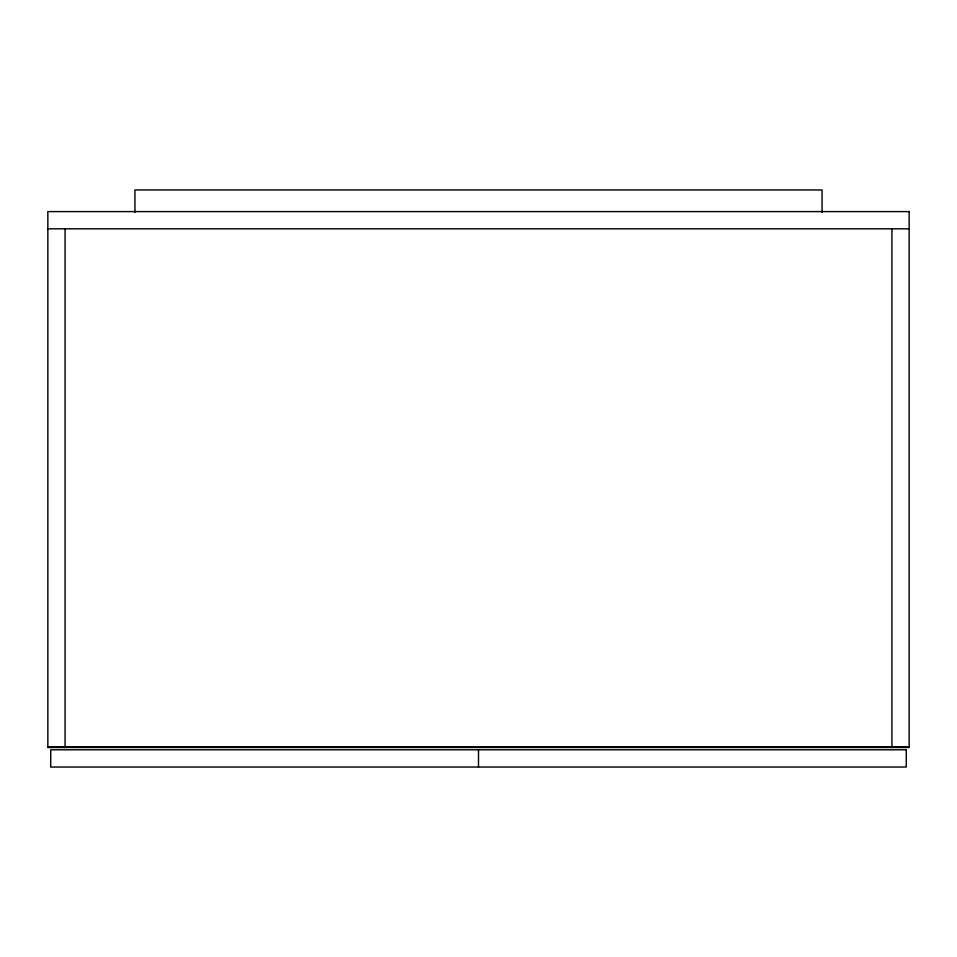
<?xml version="1.0" encoding="UTF-8"?>
<svg xmlns="http://www.w3.org/2000/svg" width="957" height="957" viewBox="0 0 957 957"><rect width="100%" height="100%" fill="white"/><g stroke="black" fill="none" stroke-linecap="round" stroke-linejoin="round"><path stroke-width="1.44" d="M47.85 228.819L909.15 228.819M47.85 746.938L909.15 746.938M891.924 228.819L891.924 747.513M822.063 212.358L822.063 189.965L134.937 189.965L134.937 212.358M478.5 749.809L478.5 767.036M65.076 228.819L65.076 747.513M909.15 211.593L47.85 211.593L47.85 747.513L909.15 747.513L909.15 211.593M906.279 749.809L50.721 749.809L50.721 767.036L906.279 767.036L906.279 749.809"/></g></svg>
